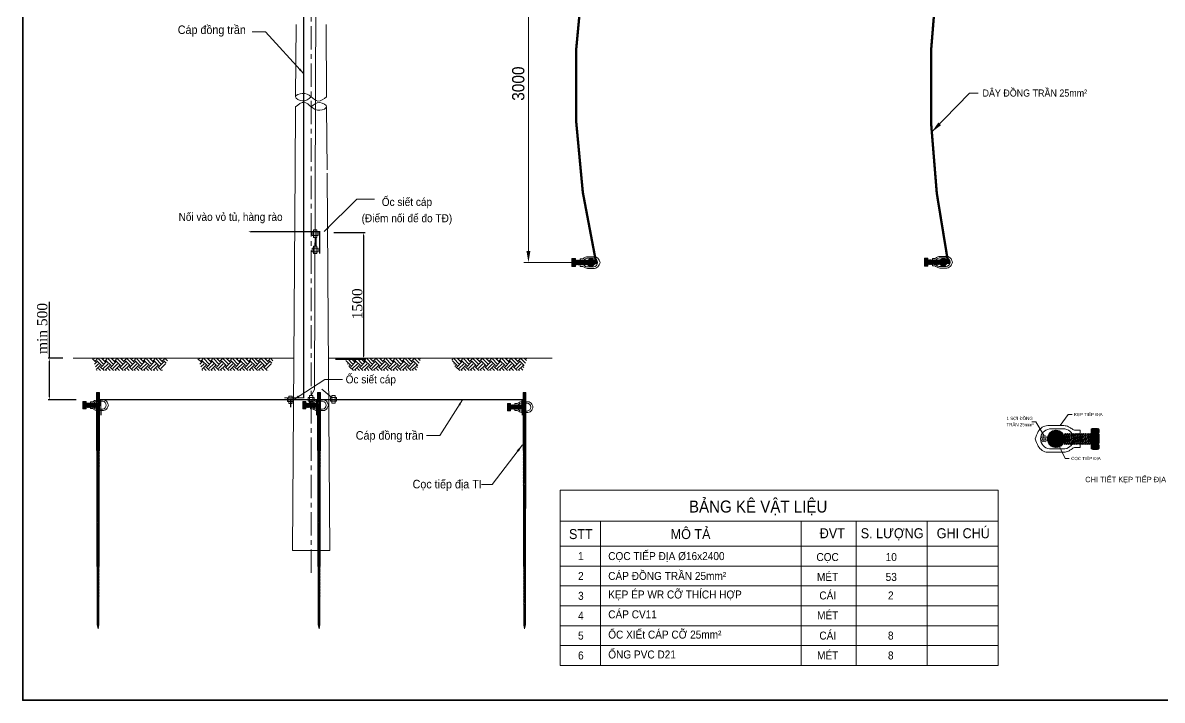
# Model space of a CAD drawing. Header units: millimetres. Extents: x 330554 to 656471, y 11007 to 130943.
# Drawn here: x 481344 to 492492, y 93113 to 99739 of the extents above; entities that cross this region are included whole.
import ezdxf
from ezdxf.enums import TextEntityAlignment as Align

# ---------------------------------------------------------------- set-up
doc = ezdxf.new("R2010")
doc.units = ezdxf.units.MM
doc.header["$LTSCALE"] = 6
doc.linetypes.add('CENTER', pattern=[50.8, 31.75, -6.35, 6.35, -6.35])
doc.linetypes.add('DASHED', pattern=[19.05, 12.7, -6.35])
for name, color, linetype, lineweight in [('Co ban', 3, 'Continuous', 13), ('DIM', 4, 'Continuous', 13), ('Duong day', 5, 'Continuous', 30), ('Hatch', 250, 'Continuous', 13), ('Net dam', 1, 'Continuous', 18), ('netlonkhungten', 32, 'Continuous', 35), ('Text', 7, 'Continuous', 13), ('Truc', 6, 'Continuous', 9)]:
    doc.layers.add(name, color=color, linetype=linetype, lineweight=lineweight)
doc.layers.add('Nen', color=7, linetype='Continuous')
doc.styles.add('Times New Roman', font='times.ttf')
doc.styles.add('VNI-HELVE', font='VHELVEN.TTF', dxfattribs={"width": 0.9})
doc.dimstyles.new('D5', dxfattribs={"dimscale": 1.2, "dimtxt": 8, "dimasz": 8, "dimexe": 5, "dimexo": 7, "dimgap": 2.5, "dimtad": 1, "dimtoh": 1, "dimdec": 0, "dimdsep": 46, "dimtxsty": 'VNI-HELVE', "dimcen": 0, "dimclrd": 256, "dimclre": 256, "dimclrt": 7, "dimadec": 0, "dimazin": 0, "dimtfac": 1, "dimtdec": 0, "dimtmove": 0, "dimatfit": 1, "dimfxl": 1, "dimtolj": 1, "dimtzin": 0, "dimlwd": -1, "dimlwe": -1, "dimarcsym": 0})
doc.dimstyles.new('D50', dxfattribs={"dimtxt": 60, "dimasz": 75, "dimexe": 30, "dimexo": 50, "dimgap": 25, "dimtad": 1, "dimdec": 0, "dimdsep": 46, "dimtxsty": 'VNI-HELVE', "dimcen": 0, "dimclrd": 256, "dimclre": 256, "dimclrt": 7, "dimadec": 0, "dimazin": 0, "dimtfac": 1, "dimtdec": 0, "dimtmove": 1, "dimatfit": 3, "dimfxl": 1, "dimtolj": 1, "dimtzin": 0, "dimlwd": -1, "dimlwe": -1, "dimarcsym": 0})
doc.dimstyles.new('ISO-25', dxfattribs={"dimtxt": 100, "dimasz": 30, "dimexe": 15, "dimexo": 50, "dimgap": 20, "dimtad": 1, "dimzin": 0, "dimdsep": 46, "dimtxsty": 'Times New Roman', "dimcen": 10, "dimdle": 15, "dimclrd": 256, "dimclre": 256, "dimclrt": 256, "dimadec": 0, "dimazin": 0, "dimtfac": 1, "dimtofl": 0, "dimtmove": 0, "dimatfit": 3, "dimfxl": 15, "dimtolj": 1, "dimtzin": 0, "dimarcsym": 0})
pattern_1 = [(45, (331660.37, 63897.9), (7e-15, 93.763573), [66.30086, -66.30086]), (45, (331642.79, 63915.48), (7e-15, 93.763573), [66.30086, -66.30086]), (45, (331625.21, 63933.06), (7e-15, 93.763573), [66.30086, -66.30086]), (135, (331625.21, 63944.78), (-93.763573, 7e-15), [66.30086, -66.30086]), (135, (331642.79, 63962.36), (-93.763573, 7e-15), [66.30086, -66.30086]), (135, (331660.37, 63979.944), (-93.763573, 7e-15), [66.30086, -66.30086])]
pattern_2 = [(45, (-1093969.994, -222913.192), (-4.725684058, 4.725684058), [])]

# ---------------------------------------------------------------- blocks, each defined once
blk = doc.blocks.new('*D286')
at = {"lineweight": -2, "transparency": 16777216}
for p, q in [((481607, 96458), (481607, 97010)), ((481737, 96458), (481592, 96458)), ((481607, 96081), (481607, 96428)), ((481866, 96051), (481592, 96051))]:
    blk.add_line(p, q, dxfattribs=at)
at = {"transparency": 16777216}
for points in [[(481602, 96428), (481612, 96428), (481607, 96458)], [(481602, 96081), (481612, 96081), (481607, 96051)]]:
    blk.add_solid(points, dxfattribs=at)
at = {"layer": 'Defpoints', "color": 0, "transparency": 16777216}
for p in [(481607, 96458), (481787, 96458), (481916, 96051)]:
    blk.add_point(p, dxfattribs=at)
at = {"transparency": 16777216, "insert": (481535, 96749), "char_height": 100, "attachment_point": 5, "rotation": 90, "style": 'Times New Roman'}
blk.add_mtext('\\A1;min 500', dxfattribs=at)
blk = doc.blocks.new('*D280')
at = {"layer": 'Defpoints', "color": 0, "transparency": 16777216}
for p in [(486912, 100894), (486291, 97394), (486902, 97394, 3)]:
    blk.add_point(p, dxfattribs=at)
at = {"layer": 'DIM', "transparency": 16777216}
for p, q in [((486837, 100894), (486246, 100894)), ((486291, 100782), (486291, 97506)), ((486827, 97394), (486246, 97394))]:
    blk.add_line(p, q, dxfattribs=at)
for points in [[(486272, 100782), (486310, 100782), (486291, 100894)], [(486272, 97506), (486310, 97506), (486291, 97394)]]:
    blk.add_solid(points, dxfattribs=at)
at = {"layer": 'DIM', "color": 7, "transparency": 16777216, "insert": (486192, 99144), "char_height": 270, "attachment_point": 5, "rotation": 90, "style": 'VNI-HELVE'}
blk.add_mtext('\\A1;{\\H0.4444x;3000}', dxfattribs=at)

msp = doc.modelspace()

# ---------------------------------------------------------------- hatches: boundary and pattern name
at = {"layer": 'Hatch'}
h = msp.add_hatch(dxfattribs=at)
h.set_pattern_fill('LINE', color=256, scale=0.926166, angle=45, style=0)
h.set_pattern_definition([(135, (1186232.8142, -57901.728), (2.079300986, 2.079300986), [])])
h.paths.add_polyline_path([(486716.956, 97433.448), (486750.204, 97433.448), (486750.204, 97414.105), (486716.956, 97414.105)])
h = msp.add_hatch(dxfattribs=at)
h.set_pattern_fill('LINE', color=256, scale=0.926166, angle=45, style=0)
h.set_pattern_definition([(135, (1185815.551, -57901.728), (2.079300986, 2.079300986), [])])
h.paths.add_polyline_path([(486864.723, 97393.965, -1), (486938.816, 97393.965, -1)])
h = msp.add_hatch(dxfattribs=at)
h.set_pattern_fill('LINE', color=256, scale=0.926166, angle=45, style=0)
h.set_pattern_definition([(135, (1189680.5384, -57898.2975), (2.079300986, 2.079300986), [])])
h.paths.add_polyline_path([(490164.681, 97436.879), (490197.928, 97436.879), (490197.928, 97417.536), (490164.681, 97417.536)])
h = msp.add_hatch(dxfattribs=at)
h.set_pattern_fill('LINE', color=256, scale=0.926166, angle=45, style=0)
h.set_pattern_definition([(135, (1189263.2753, -57898.2975), (2.079300986, 2.079300986), [])])
h.paths.add_polyline_path([(490312.447, 97397.396, -1), (490386.54, 97397.396, -1)])
h = msp.add_hatch(dxfattribs=at)
h.set_pattern_fill('LINE', color=256, scale=0.926166, style=0)
h.set_pattern_definition([(180, (1186232.8142, -57901.728), (0, 2.940575654), [])])
h.paths.add_polyline_path([(486716.956, 97414.105), (486750.204, 97414.105), (486750.204, 97373.825), (486716.956, 97373.825)])
h = msp.add_hatch(dxfattribs=at)
h.set_pattern_fill('LINE', color=256, scale=0.926166, angle=45, style=0)
h.set_pattern_definition([(225, (1186232.8142, 252689.6582), (2.079300986, -2.079300986), [])])
h.paths.add_polyline_path([(486716.956, 97354.482), (486750.204, 97354.482), (486750.204, 97373.825), (486716.956, 97373.825)])
h = msp.add_hatch(dxfattribs=at)
h.set_pattern_fill('LINE', color=256, scale=0.926166, style=0)
h.set_pattern_definition([(180, (1189680.5384, -57898.2975), (0, 2.940575654), [])])
h.paths.add_polyline_path([(490164.681, 97417.536), (490197.928, 97417.536), (490197.928, 97377.255), (490164.681, 97377.255)])
h = msp.add_hatch(dxfattribs=at)
h.set_pattern_fill('LINE', color=256, scale=0.926166, angle=45, style=0)
h.set_pattern_definition([(225, (1189680.5384, 252693.0888), (2.079300986, -2.079300986), [])])
h.paths.add_polyline_path([(490164.681, 97357.912), (490197.928, 97357.912), (490197.928, 97377.255), (490164.681, 97377.255)])
h = msp.add_hatch(dxfattribs=at)
h.set_pattern_fill('EARTH', color=256, scale=10.44108, angle=45, style=0)
h.set_pattern_definition([(45, (330627.34, 63897.9), (7e-15, 93.763573), [66.30086, -66.30086]), (45, (330609.76, 63915.48), (7e-15, 93.763573), [66.30086, -66.30086]), (45, (330592.176, 63933.06), (7e-15, 93.763573), [66.30086, -66.30086]), (135, (330592.176, 63944.78), (-93.763573, 7e-15), [66.30086, -66.30086]), (135, (330609.76, 63962.36), (-93.763573, 7e-15), [66.30086, -66.30086]), (135, (330627.34, 63979.944), (-93.763573, 7e-15), [66.30086, -66.30086])])
h.paths.add_polyline_path([(482771.223, 96458.052), (482023.02, 96458.052), (482066.906, 96338.508), (482711.474, 96338.508)])
h = msp.add_hatch(dxfattribs=at)
h.set_pattern_fill('EARTH', color=256, scale=10.44108, angle=45, style=0)
h.set_pattern_definition(pattern_1)
h.paths.add_polyline_path([(483804.256, 96458.052), (483056.053, 96458.052), (483099.938, 96338.508), (483744.506, 96338.508)])
h = msp.add_hatch(dxfattribs=at)
h.set_pattern_fill('EARTH', color=256, scale=10.44108, angle=45, style=0)
h.set_pattern_definition(pattern_1)
h.paths.add_polyline_path([(484492.118, 96458.052), (485240.321, 96458.052), (485196.435, 96338.508), (484551.867, 96338.508)])
h = msp.add_hatch(dxfattribs=at)
h.set_pattern_fill('EARTH', color=256, scale=10.44108, angle=45, style=0)
h.set_pattern_definition([(45, (332700.44, 63897.9), (7e-15, 93.763573), [66.30086, -66.30086]), (45, (332682.86, 63915.48), (7e-15, 93.763573), [66.30086, -66.30086]), (45, (332665.28, 63933.06), (7e-15, 93.763573), [66.30086, -66.30086]), (135, (332665.28, 63944.78), (-93.763573, 7e-15), [66.30086, -66.30086]), (135, (332682.86, 63962.36), (-93.763573, 7e-15), [66.30086, -66.30086]), (135, (332700.44, 63979.944), (-93.763573, 7e-15), [66.30086, -66.30086])])
h.paths.add_polyline_path([(485532.19, 96458.052), (486280.392, 96458.052), (486236.507, 96338.508), (485591.939, 96338.508)])
h = msp.add_hatch(dxfattribs=at)
h.set_pattern_fill('LINE', color=256, scale=3.132324, angle=45, style=0)
h.set_pattern_definition([(45, (354108.39, 63897.743), (-7.03226794, 7.03226794), [])])
h.paths.add_polyline_path([(482094.935, 96123.057), (482066.674, 96123.057), (482073.029, 93848.583), (482081.063, 93809.136), (482089.098, 93848.583)])
h = msp.add_hatch(dxfattribs=at)
h.set_pattern_fill('LINE', color=256, scale=3.132324, angle=45, style=0)
h.set_pattern_definition([(45, (356270.502, 63897.743), (-7.03226794, 7.03226794), [])])
h.paths.add_polyline_path([(484257.047, 96123.057), (484228.786, 96123.057), (484235.141, 93848.583), (484243.176, 93809.136), (484251.21, 93848.583)])
h = msp.add_hatch(dxfattribs=at)
h.set_pattern_fill('LINE', color=256, scale=3.132324, angle=45, style=0)
h.set_pattern_definition([(45, (358280.323, 63897.743), (-7.03226794, 7.03226794), [])])
h.paths.add_polyline_path([(486266.868, 96123.057), (486238.607, 96123.057), (486244.963, 93848.583), (486252.997, 93809.136), (486261.031, 93848.583)])
h = msp.add_hatch(dxfattribs=at)
h.set_pattern_fill('LINE', color=256, scale=0.841969, angle=45, style=0)
h.set_pattern_definition([(135, (1117856.2007, -45179.4712), (1.890273623, 1.890273623), [])])
h.paths.add_polyline_path([(481932.694, 96034.326), (481962.918, 96034.326), (481962.918, 96016.741), (481932.694, 96016.741)])
h = msp.add_hatch(dxfattribs=at)
h.set_pattern_fill('LINE', color=256, scale=0.841969, style=0)
h.set_pattern_definition([(180, (1117856.2007, -45179.4712), (0, 2.673250595), [])])
h.paths.add_polyline_path([(481932.694, 96016.741), (481962.918, 96016.741), (481962.918, 95980.122), (481932.694, 95980.122)])
h = msp.add_hatch(dxfattribs=at)
h.set_pattern_fill('LINE', color=256, scale=0.841969, angle=45, style=0)
h.set_pattern_definition([(225, (1117856.2007, 237176.3345), (1.890273623, -1.890273623), [])])
h.paths.add_polyline_path([(481932.694, 95962.538), (481962.918, 95962.538), (481962.918, 95980.122), (481932.694, 95980.122)])
h = msp.add_hatch(dxfattribs=at)
h.set_pattern_fill('LINE', color=256, scale=0.841969, angle=45, style=0)
h.set_pattern_definition([(135, (1120007.6, -45179.7615), (1.890273623, 1.890273623), [])])
h.paths.add_polyline_path([(484084.093, 96034.035), (484114.318, 96034.035), (484114.318, 96016.451), (484084.093, 96016.451)])
h = msp.add_hatch(dxfattribs=at)
h.set_pattern_fill('LINE', color=256, scale=0.841969, style=0)
h.set_pattern_definition([(180, (1120007.6, -45179.7615), (0, 2.673250595), [])])
h.paths.add_polyline_path([(484084.093, 96016.451), (484114.318, 96016.451), (484114.318, 95979.832), (484084.093, 95979.832)])
h = msp.add_hatch(dxfattribs=at)
h.set_pattern_fill('LINE', color=256, scale=0.841969, angle=45, style=0)
h.set_pattern_definition([(225, (1120007.6, 237176.0442), (1.890273623, -1.890273623), [])])
h.paths.add_polyline_path([(484084.093, 95962.247), (484114.318, 95962.247), (484114.318, 95979.832), (484084.093, 95979.832)])
h = msp.add_hatch(dxfattribs=at)
h.set_pattern_fill('LINE', color=256, scale=0.841969, angle=45, style=0)
h.set_pattern_definition([(135, (1122009.3183, -45197.583), (1.890273623, 1.890273623), [])])
h.paths.add_polyline_path([(486085.811, 96016.214), (486116.036, 96016.214), (486116.036, 95998.629), (486085.811, 95998.629)])
h = msp.add_hatch(dxfattribs=at)
h.set_pattern_fill('LINE', color=256, scale=0.841969, style=0)
h.set_pattern_definition([(180, (1122009.3183, -45197.583), (0, 2.673250595), [])])
h.paths.add_polyline_path([(486085.811, 95998.629), (486116.036, 95998.629), (486116.036, 95962.01), (486085.811, 95962.01)])
h = msp.add_hatch(dxfattribs=at)
h.set_pattern_fill('LINE', color=256, scale=0.841969, angle=45, style=0)
h.set_pattern_definition([(225, (1122009.3183, 237158.2227), (1.890273623, -1.890273623), [])])
h.paths.add_polyline_path([(486085.811, 95944.426), (486116.036, 95944.426), (486116.036, 95962.01), (486085.811, 95962.01)])
h = msp.add_hatch(dxfattribs=at)
h.set_pattern_fill('LINE', color=256, scale=2.104922, angle=45, style=0)
h.set_pattern_definition(pattern_2)
h.paths.add_polyline_path([(491875.245, 95756.34, 0.41421356), (491859.458, 95772.127), (491812.097, 95772.127, 0.414213565), (491796.311, 95756.34), (491796.311, 95720.478), (491859.461, 95720.478, 0.414158902), (491875.245, 95736.265)])
h = msp.add_hatch(dxfattribs=at)
h.set_pattern_fill('LINE', color=256, scale=2.104922, angle=45, style=0)
h.set_pattern_definition([(45, (-1096988.5696, -257275.928), (-4.725684058, 4.725684058), [])])
h.paths.add_polyline_path([(491536.04, 95668.829, 1), (491367.646, 95668.829, 1)])
h = msp.add_hatch(dxfattribs=at)
h.set_pattern_fill('LINE', color=256, scale=2.104922, style=0)
h.set_pattern_definition([(0, (-1093969.994, -222913.192), (0, 6.683126486), [])])
h.paths.add_polyline_path([(491875.245, 95704.691, 0.414158902), (491859.461, 95720.478), (491796.311, 95720.478), (491796.311, 95617.18), (491859.458, 95617.18, 0.41421356), (491875.245, 95632.966)])
h = msp.add_hatch(dxfattribs=at)
h.set_pattern_fill('LINE', color=256, scale=2.104922, angle=45, style=0)
h.set_pattern_definition(pattern_2)
h.paths.add_polyline_path([(491875.245, 95601.393, 0.414213565), (491859.458, 95617.18), (491796.311, 95617.18), (491796.311, 95581.317, 0.414213565), (491812.097, 95565.53), (491859.458, 95565.53, 0.414213553), (491875.245, 95581.317)])

# ---------------------------------------------------------------- linework, layer by layer
at = {"layer": 'Co ban'}
for p, q in [((484217.283, 102477.645, -2.894), (484198.019, 96151.207, -2.894)), ((484198.019, 96151.207, -2.894), (484164.782, 96091.953, -2.894)), ((484270.333, 96155.581, -2.894), (484367.902, 96074.121, -2.894))]:
    msp.add_line(p, q, dxfattribs=at)
for points, elevation in [([(484234.67, 97658.588), (484176.833, 97658.588), (484176.833, 97695.637), (484234.67, 97695.637)], -2.894), ([(484189.035, 97639.652), (484189.035, 97713.51), (484222.467, 97713.51), (484222.467, 97639.652)], -2.894), ([(484189.035, 97482.444), (484189.035, 97554.243), (484222.467, 97554.243), (484222.467, 97482.444)], -2.894), ([(484234.67, 97499.114), (484176.833, 97499.114), (484176.833, 97536.164), (484234.67, 97536.164)], -2.894), ([(484148.134, 96018.095), (484148.134, 96091.953), (484181.566, 96091.953), (484181.566, 96018.095)], -2.894), ([(484367.902, 96018.136), (484367.902, 96091.994), (484401.334, 96091.994), (484401.334, 96018.136)], -2.894), ([(483992.465, 96033.058), (483934.628, 96033.058), (483934.628, 96070.107), (483992.465, 96070.107)], -6.027), ([(483946.831, 96014.122), (483946.831, 96087.98), (483980.263, 96087.98), (483980.263, 96014.122)], -6.027), ([(484193.768, 96037.03), (484135.932, 96037.03), (484135.932, 96074.08), (484193.768, 96074.08)], -2.894), ([(484413.536, 96037.071), (484355.7, 96037.071), (484355.7, 96074.121), (484413.536, 96074.121)], -2.894)]:
    msp.add_lwpolyline(points, close=True, dxfattribs=dict(at, elevation=elevation))
for points in [[(484316.03, 99015.66, -2.894), (484232.028, 98972.933, -2.894), (484164.812, 99015.748, -2.894), (484078.179, 99049.005, -2.894), (484013.595, 99015.836, -2.894), (484079.362, 98975.494, -2.894), (484164.812, 99015.748, -2.894)], [(484012.857, 98917.816, -2.894), (484097.25, 98960.743, -2.894), (484164.778, 98917.728, -2.894), (484251.815, 98884.316, -2.894), (484316.7, 98917.64, -2.894), (484250.627, 98958.17, -2.894), (484164.778, 98917.728, -2.894)]]:
    msp.add_spline(points, degree=3, dxfattribs=at)
at = {"layer": 'Duong day', "linetype": 'DASHED', "ltscale": 2, "const_width": 12.529}
for points, elevation in [([(484093.036, 102431.727), (484093.036, 96070.579), (483902.647, 96070.579)], 0.238), ([(484228.986, 96051.544), (482106.533, 96051.892), (482108.883, 95899.103)], -2.894), ([(484219.925, 95899.103), (484217.58, 96051.595)], -2.894), ([(484256.864, 96051.595), (486227.715, 96051.595), (486230.06, 95899.103)], -2.894)]:
    msp.add_lwpolyline(points, dxfattribs=dict(at, elevation=elevation))
at = {"layer": 'Duong day', "ltscale": 2, "const_width": 23.154}
for points in [[(486953.268, 100856.139, 0.11759671), (486953.268, 97393.965, 5.627853666)], [(490399.46, 100847.461, 0.101766632), (490398.845, 97382.012, 5.627853666)]]:
    msp.add_lwpolyline(points, format="xyb", dxfattribs=at)
at = {"layer": 'Duong day', "ltscale": 3, "elevation": -6.027}
msp.add_lwpolyline([(484247.361, 97481.232, 12.529, 12.529, 0), (484247.361, 97695.242, 14.095, 14.095, 0), (483707.56, 97695.242, 75.176, 0, 0), (483549.842, 97695.242, 0, 0, 0)], format="xyseb", dxfattribs=at)
at = {"layer": 'Duong day', "ltscale": 3, "const_width": 12.529, "elevation": 0.238}
for points in [[(484212.9, 97554.243), (484212.9, 97639.652)], [(483965.851, 95977.319), (483965.851, 96062.729)]]:
    msp.add_lwpolyline(points, dxfattribs=at)
at = {"layer": 'Nen', "color": 211}
for p, q in [((484388.264, 97687.357, -2.894), (484692.376, 97687.357, -2.894)), ((484677.376, 97657.357, -2.894), (484677.376, 96479.534, -2.894)), ((484402.773, 96449.534, -2.894), (484692.376, 96449.534, -2.894))]:
    msp.add_line(p, q, dxfattribs=at)
for points in [[(484672.376, 97657.357, -2.894), (484682.376, 97657.357, -2.894), (484677.376, 97687.357, -2.894)], [(484672.376, 96479.534, -2.894), (484682.376, 96479.534, -2.894), (484677.376, 96449.534, -2.894)]]:
    msp.add_solid(points, dxfattribs=at)
at = {"layer": 'Net dam', "elevation": -2.894}
for points in [[(484017.351, 99723.686), (484013.489, 99016.311)], [(484316.03, 99015.66), (484312.148, 99723.644)], [(484012.857, 98917.816), (484008.463, 98300.318)], [(484320.947, 98300.276), (484316.554, 98917.652)], [(484008.463, 98300.318), (483981.986, 94578.657), (484347.424, 94578.657), (484331.584, 96805.056)], [(484331.584, 96805.056), (484321.17, 98268.953)], [(482066.674, 96123.057), (482094.935, 96123.057), (482089.098, 93848.583), (482081.063, 93809.136), (482073.029, 93848.583), (482066.674, 96123.057)], [(484228.786, 96123.057), (484257.047, 96123.057), (484251.21, 93848.583), (484243.176, 93809.136), (484235.141, 93848.583), (484228.786, 96123.057)], [(486238.607, 96123.057), (486266.868, 96123.057), (486261.031, 93848.583), (486252.997, 93809.136), (486244.963, 93848.583), (486238.607, 96123.057)], [(481962.918, 96016.741), (481932.694, 96016.741)], [(481962.918, 95980.122), (481932.694, 95980.122)], [(481967.198, 96019.707), (481962.918, 96016.741), (481962.918, 95976.988)], [(481962.918, 95976.988), (481962.92, 95976.987), (481967.127, 95980.239), (481970.77, 96016.624), (481967.198, 96019.707)], [(481967.198, 96019.707), (481962.92, 95976.987)], [(481975.228, 96019.792), (481970.779, 96016.708), (481967.135, 95980.324), (481970.95, 95977.071), (481975.156, 95980.324), (481978.799, 96016.708), (481975.228, 96019.792)], [(481975.228, 96019.792), (481970.95, 95977.071)], [(481983.248, 96019.792), (481978.799, 96016.708), (481975.156, 95980.324), (481978.97, 95977.071), (481983.176, 95980.324), (481986.82, 96016.708), (481983.248, 96019.792)], [(481983.248, 96019.792), (481978.97, 95977.071)], [(481991.269, 96019.792), (481986.82, 96016.708), (481983.176, 95980.324), (481986.991, 95977.071), (481991.197, 95980.324), (481994.841, 96016.708), (481991.269, 96019.792)], [(481991.269, 96019.792), (481986.991, 95977.071)], [(481999.29, 96019.792), (481994.841, 96016.708), (481991.197, 95980.324), (481995.012, 95977.071), (481999.218, 95980.324), (482002.861, 96016.708), (481999.29, 96019.792)], [(481999.29, 96019.792), (481995.012, 95977.071)], [(482010.882, 96016.708), (482007.31, 96019.792), (482002.861, 96016.708), (481999.218, 95980.324), (482003.032, 95977.071), (482007.238, 95980.324)], [(482006.132, 96008.025), (482003.032, 95977.071)], [(482031.301, 95980.324), (482035.115, 95977.071), (482039.321, 95980.324), (482042.965, 96016.708), (482039.393, 96019.792), (482034.944, 96016.708)], [(482032.615, 95993.453), (482034.379, 96011.063)], [(482039.393, 96019.792), (482035.115, 95977.071)], [(482047.414, 96019.792), (482042.965, 96016.708), (482039.321, 95980.324), (482043.136, 95977.071), (482047.342, 95980.324), (482050.985, 96016.708), (482047.414, 96019.792)], [(482047.414, 96019.792), (482043.136, 95977.071)], [(482055.434, 96019.792), (482050.985, 96016.708), (482047.342, 95980.324), (482051.156, 95977.071), (482055.363, 95980.324), (482059.006, 96016.708), (482055.434, 96019.792)], [(482055.434, 96019.792), (482051.156, 95977.071)], [(482063.455, 96019.792), (482059.006, 96016.708), (482055.363, 95980.324), (482059.177, 95977.071), (482063.383, 95980.324), (482067.027, 96016.708), (482063.455, 96019.792)], [(482063.455, 96019.792), (482059.177, 95977.071)], [(484114.318, 96016.451), (484084.093, 96016.451)], [(484114.318, 95979.832), (484084.093, 95979.832)], [(484118.598, 96019.417), (484114.318, 96016.451), (484114.318, 95976.698)], [(484114.318, 95976.698), (484114.32, 95976.696), (484118.526, 95979.949), (484122.169, 96016.334), (484118.598, 96019.417)], [(484118.598, 96019.417), (484114.32, 95976.696)], [(484126.627, 96019.502), (484122.178, 96016.418), (484118.534, 95980.034), (484122.349, 95976.781), (484126.555, 95980.034), (484130.198, 96016.418), (484126.627, 96019.502)], [(484126.627, 96019.502), (484122.349, 95976.781)], [(484134.647, 96019.502), (484130.198, 96016.418), (484126.555, 95980.034), (484130.37, 95976.781), (484134.576, 95980.034), (484138.219, 96016.418), (484134.647, 96019.502)], [(484134.647, 96019.502), (484130.37, 95976.781)], [(484142.668, 96019.502), (484138.219, 96016.418), (484134.576, 95980.034), (484138.39, 95976.781), (484142.596, 95980.034), (484146.24, 96016.418), (484142.668, 96019.502)], [(484142.668, 96019.502), (484138.39, 95976.781)], [(484150.689, 96019.502), (484146.24, 96016.418), (484142.596, 95980.034), (484146.411, 95976.781), (484150.617, 95980.034), (484154.261, 96016.418), (484150.689, 96019.502)], [(484150.689, 96019.502), (484146.411, 95976.781)], [(484162.281, 96016.418), (484158.71, 96019.502), (484154.261, 96016.418), (484150.617, 95980.034), (484154.432, 95976.781), (484158.638, 95980.034)], [(484157.531, 96007.734), (484154.432, 95976.781)], [(484182.7, 95980.034), (484186.514, 95976.781), (484190.72, 95980.034), (484194.364, 96016.418), (484190.792, 96019.502), (484186.343, 96016.418)], [(484184.014, 95993.163), (484185.778, 96010.773)], [(484190.792, 96019.502), (484186.514, 95976.781)], [(484198.813, 96019.502), (484194.364, 96016.418), (484190.72, 95980.034), (484194.535, 95976.781), (484198.741, 95980.034), (484202.385, 96016.418), (484198.813, 96019.502)], [(484198.813, 96019.502), (484194.535, 95976.781)], [(484206.834, 96019.502), (484202.385, 96016.418), (484198.741, 95980.034), (484202.556, 95976.781), (484206.762, 95980.034), (484210.405, 96016.418), (484206.834, 96019.502)], [(484206.834, 96019.502), (484202.556, 95976.781)], [(484214.854, 96019.502), (484210.405, 96016.418), (484206.762, 95980.034), (484210.576, 95976.781), (484214.782, 95980.034), (484218.426, 96016.418), (484214.854, 96019.502)], [(484214.854, 96019.502), (484210.576, 95976.781)], [(486116.036, 95998.629), (486085.811, 95998.629)], [(486120.316, 96001.596), (486116.036, 95998.629), (486116.036, 95958.877)], [(486116.036, 95958.877), (486116.038, 95958.875), (486120.244, 95962.128), (486123.888, 95998.512), (486120.316, 96001.596)], [(486120.316, 96001.596), (486116.038, 95958.875)], [(486128.345, 96001.68), (486123.896, 95998.597), (486120.253, 95962.212), (486124.067, 95958.959), (486128.273, 95962.212), (486131.917, 95998.597), (486128.345, 96001.68)], [(486128.345, 96001.68), (486124.067, 95958.959)], [(486136.366, 96001.68), (486131.917, 95998.597), (486128.273, 95962.212), (486132.088, 95958.959), (486136.294, 95962.212), (486139.938, 95998.597), (486136.366, 96001.68)], [(486136.366, 96001.68), (486132.088, 95958.959)], [(486144.387, 96001.68), (486139.938, 95998.597), (486136.294, 95962.212), (486140.109, 95958.959), (486144.315, 95962.212), (486147.958, 95998.597), (486144.387, 96001.68)], [(486144.387, 96001.68), (486140.109, 95958.959)], [(486152.407, 96001.68), (486147.958, 95998.597), (486144.315, 95962.212), (486148.129, 95958.959), (486152.335, 95962.212), (486155.979, 95998.597), (486152.407, 96001.68)], [(486152.407, 96001.68), (486148.129, 95958.959)], [(486164, 95998.597), (486160.428, 96001.68), (486155.979, 95998.597), (486152.335, 95962.212), (486156.15, 95958.959), (486160.356, 95962.212)], [(486159.25, 95989.913), (486156.15, 95958.959)], [(486184.418, 95962.212), (486188.233, 95958.959), (486192.439, 95962.212), (486196.082, 95998.597), (486192.511, 96001.68), (486188.062, 95998.597)], [(486185.733, 95975.341), (486187.496, 95992.951)], [(486192.511, 96001.68), (486188.233, 95958.959)], [(486200.531, 96001.68), (486196.082, 95998.597), (486192.439, 95962.212), (486196.253, 95958.959), (486200.46, 95962.212), (486204.103, 95998.597), (486200.531, 96001.68)], [(486200.531, 96001.68), (486196.253, 95958.959)], [(486208.552, 96001.68), (486204.103, 95998.597), (486200.46, 95962.212), (486204.274, 95958.959), (486208.48, 95962.212), (486212.124, 95998.597), (486208.552, 96001.68)], [(486208.552, 96001.68), (486204.274, 95958.959)], [(486216.573, 96001.68), (486212.124, 95998.597), (486208.48, 95962.212), (486212.295, 95958.959), (486216.501, 95962.212), (486220.144, 95998.597), (486216.573, 96001.68)], [(486216.573, 96001.68), (486212.295, 95958.959)], [(486116.036, 95962.01), (486085.811, 95962.01)], [(491544.969, 95722.23), (491556.092, 95714.521), (491565.2, 95623.56), (491555.664, 95615.428), (491545.149, 95623.56), (491536.04, 95714.521), (491544.969, 95722.23)], [(491544.969, 95722.23), (491555.664, 95615.428)], [(491565.021, 95722.23), (491576.144, 95714.521), (491585.252, 95623.56), (491575.716, 95615.428), (491565.2, 95623.56), (491556.092, 95714.521), (491565.021, 95722.23)], [(491565.021, 95722.23), (491575.716, 95615.428)], [(491585.073, 95722.23), (491596.195, 95714.521), (491605.304, 95623.56), (491595.767, 95615.428), (491585.252, 95623.56), (491576.144, 95714.521), (491585.073, 95722.23)], [(491585.073, 95722.23), (491595.767, 95615.428)], [(491625.355, 95623.56), (491615.819, 95615.428), (491605.304, 95623.56), (491596.195, 95714.521), (491605.124, 95722.23), (491616.247, 95714.521)], [(491605.124, 95722.23), (491615.819, 95615.428)], [(491622.069, 95656.382), (491617.66, 95700.407)], [(491676.402, 95714.521), (491685.331, 95722.23), (491696.454, 95714.521), (491705.562, 95623.56), (491696.026, 95615.428), (491685.511, 95623.56)], [(491688.277, 95692.811), (491696.026, 95615.428)], [(491705.383, 95722.23), (491716.505, 95714.521), (491725.614, 95623.56), (491716.078, 95615.428), (491705.562, 95623.56), (491696.454, 95714.521), (491705.383, 95722.23)], [(491705.383, 95722.23), (491716.078, 95615.428)], [(491725.435, 95722.23), (491736.557, 95714.521), (491745.666, 95623.56), (491736.129, 95615.428), (491725.614, 95623.56), (491716.505, 95714.521), (491725.435, 95722.23)], [(491725.435, 95722.23), (491736.129, 95615.428)], [(491745.486, 95722.23), (491756.609, 95714.521), (491765.717, 95623.56), (491756.181, 95615.428), (491745.666, 95623.56), (491736.557, 95714.521), (491745.486, 95722.23)], [(491745.486, 95722.23), (491756.181, 95615.428)], [(491765.538, 95722.23), (491776.66, 95714.521), (491785.769, 95623.56), (491776.233, 95615.428), (491765.717, 95623.56), (491756.609, 95714.521), (491765.538, 95722.23)], [(491765.538, 95722.23), (491776.233, 95615.428)], [(491796.311, 95615.221), (491796.306, 95615.217), (491785.79, 95623.348), (491776.682, 95714.309), (491785.611, 95722.018)], [(491785.611, 95722.018), (491796.306, 95615.217)], [(491785.611, 95722.018), (491796.311, 95714.603), (491796.311, 95615.221)]]:
    msp.add_lwpolyline(points, dxfattribs=at)
at = {"layer": 'Net dam'}
for points in [[(486750.204, 97354.482), (486716.956, 97354.482), (486716.956, 97433.448), (486750.204, 97433.448)], [(490197.928, 97357.912), (490164.681, 97357.912), (490164.681, 97436.879), (490197.928, 97436.879)], [(486864.723, 97414.07), (486864.723, 97370.469), (486860.715, 97374.047), (486864.723, 97414.07)], [(490312.447, 97417.5), (490312.447, 97373.899), (490308.439, 97377.477), (490312.447, 97417.5)]]:
    msp.add_lwpolyline(points, close=True, dxfattribs=at)
for points in [[(486797.739, 97356.771), (486821.814, 97356.771, -0.076893227), (486835.754, 97348.977, 0.067086284), (486847.789, 97341.795, 0.109258483), (486867.911, 97336.696), (486937.285, 97336.696, 0.268911551), (486977.815, 97362.2, 0.035181457), (486991.446, 97393.965, 0.035181457), (486977.815, 97425.73, 0.268911551), (486937.285, 97451.234), (486867.911, 97451.234, 0.109258483), (486847.789, 97446.135, 0.067086284), (486835.754, 97438.953, -0.076893227), (486821.814, 97431.159), (486797.739, 97431.159)], [(486862.791, 97351.199), (486929.488, 97351.199, 0.89432669), (486929.488, 97436.731), (486862.791, 97436.731, 0.848047465)], [(490245.463, 97360.202), (490269.539, 97360.202, -0.076893227), (490283.479, 97352.407, 0.067086284), (490295.513, 97345.226, 0.109258483), (490315.636, 97340.127), (490385.009, 97340.127, 0.268911551), (490425.539, 97365.631, 0.035181457), (490439.17, 97397.396, 0.035181457), (490425.539, 97429.161, 0.268911551), (490385.009, 97454.665), (490315.636, 97454.665, 0.109258483), (490295.513, 97449.566, 0.067086284), (490283.479, 97442.384, -0.076893227), (490269.539, 97434.589), (490245.463, 97434.589)], [(490310.515, 97354.629), (490377.212, 97354.629, 0.89432669), (490377.212, 97440.162), (490310.515, 97440.162, 0.848047465)]]:
    msp.add_lwpolyline(points, format="xyb", close=True, dxfattribs=at)
for points in [[(486750.204, 97414.105), (486716.956, 97414.105)], [(486750.204, 97373.825), (486716.956, 97373.825)], [(486754.912, 97417.368), (486750.204, 97414.105), (486750.204, 97370.378)], [(486750.204, 97370.378), (486750.206, 97370.376), (486754.833, 97373.954), (486758.84, 97413.977), (486754.912, 97417.368)], [(486754.912, 97417.368), (486750.206, 97370.376)], [(486763.744, 97417.461), (486758.85, 97414.07), (486754.842, 97374.047), (486759.038, 97370.469), (486763.665, 97374.047), (486767.673, 97414.07), (486763.744, 97417.461)], [(486763.744, 97417.461), (486759.038, 97370.469)], [(486772.566, 97417.461), (486767.673, 97414.07), (486763.665, 97374.047), (486767.861, 97370.469), (486772.488, 97374.047), (486776.495, 97414.07), (486772.566, 97417.461)], [(486772.566, 97417.461), (486767.861, 97370.469)], [(486781.389, 97417.461), (486776.495, 97414.07), (486772.488, 97374.047), (486776.684, 97370.469), (486781.31, 97374.047), (486785.318, 97414.07), (486781.389, 97417.461)], [(486781.389, 97417.461), (486776.684, 97370.469)], [(486790.212, 97417.461), (486785.318, 97414.07), (486781.31, 97374.047), (486785.506, 97370.469), (486790.133, 97374.047), (486794.141, 97414.07), (486790.212, 97417.461)], [(486790.212, 97417.461), (486785.506, 97370.469)], [(486802.964, 97414.07), (486799.035, 97417.461), (486794.141, 97414.07), (486790.133, 97374.047), (486794.329, 97370.469), (486798.956, 97374.047)], [(486797.739, 97404.517), (486794.329, 97370.469)], [(486825.424, 97374.047), (486829.62, 97370.469), (486834.247, 97374.047), (486838.255, 97414.07), (486834.326, 97417.461), (486829.432, 97414.07)], [(486826.87, 97388.488), (486828.81, 97407.859)], [(486834.326, 97417.461), (486829.62, 97370.469)], [(486843.148, 97417.461), (486838.255, 97414.07), (486834.247, 97374.047), (486838.443, 97370.469), (486843.069, 97374.047), (486847.077, 97414.07), (486843.148, 97417.461)], [(486843.148, 97417.461), (486838.443, 97370.469)], [(486851.971, 97417.461), (486847.077, 97414.07), (486843.069, 97374.047), (486847.265, 97370.469), (486851.892, 97374.047), (486855.9, 97414.07), (486851.971, 97417.461)], [(486851.971, 97417.461), (486847.265, 97370.469)], [(486860.794, 97417.461), (486855.9, 97414.07), (486851.892, 97374.047), (486856.088, 97370.469), (486860.715, 97374.047), (486864.723, 97414.07), (486860.794, 97417.461)], [(486860.794, 97417.461), (486856.088, 97370.469)], [(490197.928, 97417.536), (490164.681, 97417.536)], [(490197.928, 97377.255), (490164.681, 97377.255)], [(490202.636, 97420.799), (490197.928, 97417.536), (490197.928, 97373.808)], [(490197.928, 97373.808), (490197.93, 97373.806), (490202.557, 97377.384), (490206.565, 97417.407), (490202.636, 97420.799)], [(490202.636, 97420.799), (490197.93, 97373.806)], [(490211.468, 97420.892), (490206.574, 97417.5), (490202.566, 97377.477), (490206.762, 97373.899), (490211.389, 97377.477), (490215.397, 97417.5), (490211.468, 97420.892)], [(490211.468, 97420.892), (490206.762, 97373.899)], [(490220.291, 97420.892), (490215.397, 97417.5), (490211.389, 97377.477), (490215.585, 97373.899), (490220.212, 97377.477), (490224.22, 97417.5), (490220.291, 97420.892)], [(490220.291, 97420.892), (490215.585, 97373.899)], [(490229.113, 97420.892), (490224.22, 97417.5), (490220.212, 97377.477), (490224.408, 97373.899), (490229.035, 97377.477), (490233.042, 97417.5), (490229.113, 97420.892)], [(490229.113, 97420.892), (490224.408, 97373.899)], [(490237.936, 97420.892), (490233.042, 97417.5), (490229.035, 97377.477), (490233.231, 97373.899), (490237.857, 97377.477), (490241.865, 97417.5), (490237.936, 97420.892)], [(490237.936, 97420.892), (490233.231, 97373.899)], [(490250.688, 97417.5), (490246.759, 97420.892), (490241.865, 97417.5), (490237.857, 97377.477), (490242.053, 97373.899), (490246.68, 97377.477)], [(490245.463, 97407.948), (490242.053, 97373.899)], [(490273.148, 97377.477), (490277.344, 97373.899), (490281.971, 97377.477), (490285.979, 97417.5), (490282.05, 97420.892), (490277.156, 97417.5)], [(490274.594, 97391.919), (490276.534, 97411.29)], [(490282.05, 97420.892), (490277.344, 97373.899)], [(490290.873, 97420.892), (490285.979, 97417.5), (490281.971, 97377.477), (490286.167, 97373.899), (490290.794, 97377.477), (490294.802, 97417.5), (490290.873, 97420.892)], [(490290.873, 97420.892), (490286.167, 97373.899)], [(490299.695, 97420.892), (490294.802, 97417.5), (490290.794, 97377.477), (490294.99, 97373.899), (490299.616, 97377.477), (490303.624, 97417.5), (490299.695, 97420.892)], [(490299.695, 97420.892), (490294.99, 97373.899)], [(490308.518, 97420.892), (490303.624, 97417.5), (490299.616, 97377.477), (490303.812, 97373.899), (490308.439, 97377.477), (490312.447, 97417.5), (490308.518, 97420.892)], [(490308.518, 97420.892), (490303.812, 97373.899)]]:
    msp.add_lwpolyline(points, dxfattribs=at)
at = {"layer": 'Net dam', "linetype": 'DASHED', "ltscale": 0.08}
for points in [[(486799.035, 97417.461), (486797.739, 97404.517)], [(486811.786, 97414.07), (486807.857, 97417.461), (486802.964, 97414.07), (486798.956, 97374.047), (486803.152, 97370.469), (486807.779, 97374.047)], [(486820.609, 97414.07), (486816.68, 97417.461), (486811.786, 97414.07), (486807.779, 97374.047), (486811.975, 97370.469), (486816.601, 97374.047)], [(486828.81, 97407.859), (486829.432, 97414.07), (486825.503, 97417.461), (486820.609, 97414.07), (486816.601, 97374.047), (486820.797, 97370.469), (486825.424, 97374.047), (486826.865, 97388.436)], [(490246.759, 97420.892), (490245.463, 97407.948)], [(490259.511, 97417.5), (490255.582, 97420.892), (490250.688, 97417.5), (490246.68, 97377.477), (490250.876, 97373.899), (490255.503, 97377.477)], [(490268.333, 97417.5), (490264.404, 97420.892), (490259.511, 97417.5), (490255.503, 97377.477), (490259.699, 97373.899), (490264.326, 97377.477)], [(490276.534, 97411.29), (490277.156, 97417.5), (490273.227, 97420.892), (490268.333, 97417.5), (490264.326, 97377.477), (490268.521, 97373.899), (490273.148, 97377.477), (490274.589, 97391.867)]]:
    msp.add_lwpolyline(points, dxfattribs=at)
at = {"layer": 'Net dam', "linetype": 'DASHED', "ltscale": 0.05}
for points in [[(486807.857, 97417.461), (486803.152, 97370.469)], [(486816.68, 97417.461), (486811.975, 97370.469)], [(486825.503, 97417.461), (486820.797, 97370.469)], [(490255.582, 97420.892), (490250.876, 97373.899)], [(490264.404, 97420.892), (490259.699, 97373.899)], [(490273.227, 97420.892), (490268.521, 97373.899)]]:
    msp.add_lwpolyline(points, dxfattribs=at)
at = {"layer": 'Net dam', "const_width": 10.441}
for points, elevation in [([(481836.283, 96458.209), (483993.733, 96458.209)], 0.238), ([(484335.678, 96458.209), (486526.04, 96458.209)], 0.238), ([(484335.679, 96458.052), (486487.153, 96458.052)], -2.894)]:
    msp.add_lwpolyline(points, dxfattribs=dict(at, elevation=elevation))
at = {"layer": 'Net dam', "elevation": -2.894}
for points in [[(481962.918, 95962.538), (481932.694, 95962.538), (481932.694, 96034.326), (481962.918, 96034.326)], [(482067.027, 96016.708), (482067.027, 95977.071), (482063.383, 95980.324), (482067.027, 96016.708)], [(484114.318, 95962.247), (484084.093, 95962.247), (484084.093, 96034.035), (484114.318, 96034.035)], [(484218.426, 96016.418), (484218.426, 95976.781), (484214.782, 95980.034), (484218.426, 96016.418)], [(486116.036, 95944.426), (486085.811, 95944.426), (486085.811, 96016.214), (486116.036, 96016.214)], [(486220.144, 95998.597), (486220.144, 95958.959), (486216.501, 95962.212), (486220.144, 95998.597)], [(491536.04, 95714.521), (491536.04, 95615.428), (491545.149, 95623.56), (491536.04, 95714.521)]]:
    msp.add_lwpolyline(points, close=True, dxfattribs=at)
for points in [[(482006.132, 95964.619), (482028.019, 95964.619, -0.076893227), (482040.692, 95957.533, 0.067086284), (482051.632, 95951.004, 0.109258483), (482069.925, 95946.369), (482132.992, 95946.369, 0.268911551), (482169.837, 95969.554, 0.035181457), (482182.23, 95998.432, 0.035181457), (482169.837, 96027.309, 0.268911551), (482132.992, 96050.494), (482069.925, 96050.494, 0.109258483), (482051.632, 96045.859, 0.067086284), (482040.692, 96039.33, -0.076893227), (482028.019, 96032.244), (482006.132, 96032.244)], [(482065.27, 95959.553), (482125.904, 95959.553, 0.89432669), (482125.904, 96037.31), (482065.27, 96037.31, 0.848047465)], [(484157.531, 95964.329), (484179.418, 95964.329, -0.076893227), (484192.091, 95957.243, 0.067086284), (484203.032, 95950.714, 0.109258483), (484221.325, 95946.079), (484284.391, 95946.079, 0.268911551), (484321.237, 95969.264, 0.035181457), (484333.629, 95998.141, 0.035181457), (484321.237, 96027.019, 0.268911551), (484284.391, 96050.204), (484221.325, 96050.204, 0.109258483), (484203.032, 96045.569, 0.067086284), (484192.091, 96039.04, -0.076893227), (484179.418, 96031.954), (484157.531, 96031.954)], [(484216.67, 95959.263), (484277.303, 95959.263, 0.89432669), (484277.303, 96037.02), (484216.67, 96037.02, 0.848047465)], [(486159.25, 95946.507), (486181.137, 95946.507, -0.076893227), (486193.81, 95939.422, 0.067086284), (486204.75, 95932.893, 0.109258483), (486223.043, 95928.257), (486286.11, 95928.257, 0.268911551), (486322.955, 95951.443, 0.035181457), (486335.347, 95980.32, 0.035181457), (486322.955, 96009.197, 0.268911551), (486286.11, 96032.383), (486223.043, 96032.383, 0.109258483), (486204.75, 96027.747, 0.067086284), (486193.81, 96021.218, -0.076893227), (486181.137, 96014.132), (486159.25, 96014.132)], [(486218.388, 95941.441), (486279.022, 95941.441, 0.89432669), (486279.022, 96019.198), (486218.388, 96019.198, 0.848047465)], [(491688.277, 95584.297), (491633.559, 95584.297, 0.076893227), (491601.877, 95566.583, -0.067086284), (491574.526, 95550.261, -0.109258483), (491528.793, 95538.672), (491371.127, 95538.672, -0.268911551), (491279.013, 95596.635, -0.035181457), (491248.032, 95668.829, -0.035181457), (491279.013, 95741.022, -0.268911551), (491371.127, 95798.986), (491528.793, 95798.986, -0.109258483), (491574.526, 95787.397, -0.067086284), (491601.877, 95771.075, 0.076893227), (491633.559, 95753.36), (491688.277, 95753.36)], [(491540.431, 95571.632), (491388.847, 95571.632, -0.89432669), (491388.847, 95766.025), (491540.431, 95766.025, -0.848047465)], [(491812.097, 95772.127), (491859.458, 95772.127, -0.41421356), (491875.245, 95756.34), (491875.245, 95736.265, -0.414213565), (491859.458, 95720.478), (491796.311, 95720.478), (491796.311, 95756.34, -0.414213565)], [(491796.311, 95617.18), (491859.458, 95617.18, 0.41421356), (491875.245, 95632.966), (491875.245, 95704.691, 0.414213565), (491859.458, 95720.478), (491796.311, 95720.478)], [(491812.097, 95565.53), (491859.458, 95565.53, 0.41421356), (491875.245, 95581.317), (491875.245, 95601.393, 0.414213565), (491859.458, 95617.18), (491796.311, 95617.18), (491796.311, 95581.317, 0.414213565)]]:
    msp.add_lwpolyline(points, format="xyb", close=True, dxfattribs=at)
at = {"layer": 'Net dam', "linetype": 'DASHED', "ltscale": 0.08, "elevation": -2.894}
for points in [[(482007.31, 96019.792), (482006.132, 96008.025)], [(482018.903, 96016.708), (482015.331, 96019.792), (482010.882, 96016.708), (482007.238, 95980.324), (482011.053, 95977.071), (482015.259, 95980.324)], [(482026.923, 96016.708), (482023.352, 96019.792), (482018.903, 96016.708), (482015.259, 95980.324), (482019.074, 95977.071), (482023.28, 95980.324)], [(482034.379, 96011.063), (482034.944, 96016.708), (482031.372, 96019.792), (482026.923, 96016.708), (482023.28, 95980.324), (482027.094, 95977.071), (482031.301, 95980.324), (482032.61, 95993.406)], [(484158.71, 96019.502), (484157.531, 96007.734)], [(484170.302, 96016.418), (484166.73, 96019.502), (484162.281, 96016.418), (484158.638, 95980.034), (484162.452, 95976.781), (484166.658, 95980.034)], [(484178.323, 96016.418), (484174.751, 96019.502), (484170.302, 96016.418), (484166.658, 95980.034), (484170.473, 95976.781), (484174.679, 95980.034)], [(484185.778, 96010.773), (484186.343, 96016.418), (484182.772, 96019.502), (484178.323, 96016.418), (484174.679, 95980.034), (484178.494, 95976.781), (484182.7, 95980.034), (484184.01, 95993.115)], [(486160.428, 96001.68), (486159.25, 95989.913)], [(486172.02, 95998.597), (486168.449, 96001.68), (486164, 95998.597), (486160.356, 95962.212), (486164.171, 95958.959), (486168.377, 95962.212)], [(486180.041, 95998.597), (486176.469, 96001.68), (486172.02, 95998.597), (486168.377, 95962.212), (486172.191, 95958.959), (486176.398, 95962.212)], [(486187.496, 95992.951), (486188.062, 95998.597), (486184.49, 96001.68), (486180.041, 95998.597), (486176.398, 95962.212), (486180.212, 95958.959), (486184.418, 95962.212), (486185.728, 95975.294)], [(491617.66, 95700.407), (491616.247, 95714.521), (491625.176, 95722.23), (491636.299, 95714.521), (491645.407, 95623.56), (491635.871, 95615.428), (491625.355, 95623.56), (491622.081, 95656.264)], [(491636.299, 95714.521), (491645.228, 95722.23), (491656.35, 95714.521), (491665.459, 95623.56), (491655.923, 95615.428), (491645.407, 95623.56)], [(491656.35, 95714.521), (491665.279, 95722.23), (491676.402, 95714.521), (491685.511, 95623.56), (491675.974, 95615.428), (491665.459, 95623.56)], [(491685.331, 95722.23), (491688.277, 95692.811)]]:
    msp.add_lwpolyline(points, dxfattribs=at)
at = {"layer": 'Net dam', "linetype": 'DASHED', "ltscale": 0.05, "elevation": -2.894}
for points in [[(482015.331, 96019.792), (482011.053, 95977.071)], [(482023.352, 96019.792), (482019.074, 95977.071)], [(482031.372, 96019.792), (482027.094, 95977.071)], [(484166.73, 96019.502), (484162.452, 95976.781)], [(484174.751, 96019.502), (484170.473, 95976.781)], [(484182.772, 96019.502), (484178.494, 95976.781)], [(486168.449, 96001.68), (486164.171, 95958.959)], [(486176.469, 96001.68), (486172.191, 95958.959)], [(486184.49, 96001.68), (486180.212, 95958.959)], [(491625.176, 95722.23), (491635.871, 95615.428)], [(491645.228, 95722.23), (491655.923, 95615.428)], [(491665.279, 95722.23), (491675.974, 95615.428)]]:
    msp.add_lwpolyline(points, dxfattribs=at)
at = {"layer": 'Net dam'}
for centre, radius in [((486901.769, 97393.965), 37.047), ((490349.494, 97397.396), 37.047), ((486943.633, 97393.965), 4.817), ((486948.451, 97402.309), 4.817), ((486948.451, 97385.621), 4.817), ((486953.268, 97393.965), 4.817), ((486958.086, 97402.309), 4.817), ((486958.086, 97385.621), 4.817), ((486962.903, 97393.965), 4.817), ((490391.358, 97397.396), 4.817), ((490396.175, 97405.74), 4.817), ((490396.175, 97389.052), 4.817), ((490400.992, 97397.396), 4.817), ((490405.81, 97405.74), 4.817), ((490405.81, 97389.052), 4.817), ((490410.627, 97397.396), 4.817), ((491312.903, 95668.829, -2.894), 10.949), ((491323.852, 95687.792, -2.894), 10.949), ((491323.852, 95649.865, -2.894), 10.949), ((491334.8, 95668.829, -2.894), 10.949), ((491345.749, 95687.792, -2.894), 10.949), ((491345.749, 95649.865, -2.894), 10.949), ((491356.698, 95668.829, -2.894), 10.949), ((491451.843, 95668.829, -2.894), 84.197)]:
    msp.add_circle(centre, radius, dxfattribs=at)
at = {"layer": 'netlonkhungten'}
msp.add_lwpolyline([(481344.206, 106550.891), (499895.484, 106550.891), (499895.484, 93112.526), (481344.206, 93112.526)], close=True, dxfattribs=at)
at = {"layer": 'Text', "elevation": -2.894}
for points in [[(490885.707, 93452.094), (490885.707, 95167.831), (486601.298, 95167.831), (486601.298, 93452.094)], [(486601.298, 94863.386), (490885.707, 94863.386)], [(486995.681, 94863.386), (486995.681, 93452.094)], [(488960.357, 94863.386), (488960.357, 93452.094)], [(489496.356, 94863.386), (489496.356, 93452.094)], [(490191.031, 94863.386), (490191.031, 93452.094)], [(486601.298, 94618.785), (490885.707, 94618.785)], [(486601.298, 94424.336), (490885.707, 94424.336)], [(486601.298, 94229.888), (490885.707, 94229.888)], [(486601.298, 94035.439), (490885.707, 94035.439)], [(486601.298, 93840.991), (490885.707, 93840.991)], [(486601.298, 93646.542), (490885.707, 93646.542)], [(486601.298, 93452.094), (490885.707, 93452.094)]]:
    msp.add_lwpolyline(points, dxfattribs=at)
at = {"layer": 'Truc', "linetype": 'CENTER', "ltscale": 1.2}
msp.add_line((484164.799, 94357.208, -2.894), (484164.703, 103900.91, -2.894), dxfattribs=at)

# ---------------------------------------------------------------- texts
at = {"layer": 'Nen', "color": 140, "insert": (484616.511, 96990.254, -2.894), "char_height": 100, "attachment_point": 5, "rotation": 90, "style": 'Times New Roman'}
msp.add_mtext('\\A1;1500', dxfattribs=at)
at = {"layer": 'Text', "style": 'VNI-HELVE', "width": 0.9}
for s, height, p in [('Caùp ñoàng traàn', 83.52864, (483193.389, 99671.304, -2.894)), ('OÁc sieát caùp', 78.3081, (485102.335, 97986.924, 0.238)), ('(Ñieåm noái ñeå ño TÑ)', 78.3081, (485102.335, 97827.314, 0.238)), ('OÁc sieát caùp', 78.3081, (484748.984, 96250.943, -2.894)), ('Caùp ñoàng traàn', 83.52864, (484934.548, 95703.172, -2.894)), ('Coïc tieáp ñòa TI', 83.52864, (485496.327, 95226.386, -2.894))]:
    msp.add_text(s, height=height, dxfattribs=at).set_placement(p, align=Align.MIDDLE_CENTER)
for s, height, p in [('DAÂY ÑOÀNG TRAÀN 25mm²', 69.46242, (490733.469, 99017.325, 6.946)), ('Noái vaøo voû tuû, haøng raøo', 78.3081, (482868.261, 97801.476, -2.894)), ('1 SÔÏI ÑOÀNG', 31.57383, (490968.79, 95853.391, -2.894)), ('KEÏP TIEÁP ÑÒA', 31.57383, (491629.108, 95891.953, -2.894)), ('TRAÀN 25mm²', 31.57383, (490968.79, 95791.92, -2.894)), ('COÏC TIEÁP ÑÒA', 31.57383, (491601.26, 95461.568, -2.894)), ('COÏC TIEÁP ÑÒA Þ16x2400', 78.3081, (487071.859, 94483.295, -2.894)), ('CAÙP ÑOÀNG TRAÀN 25mm²', 78.3081, (487071.859, 94288.846, -2.894)), ('KEÏP EÙP WR CÔÕ THÍCH HÔÏP', 78.3081, (487071.859, 94107.587, -2.894)), ('CAÙP CV11', 78.3081, (487071.859, 93913.138, -2.894)), ('OÁC XIEÁt CAÙP CÔÕ 25mm²', 78.3081, (487071.859, 93715.168, -2.894)), ('OÁNG PVC D21', 78.3081, (487071.859, 93520.72, -2.894))]:
    msp.add_text(s, height=height, dxfattribs=at).set_placement(p)
at = {"layer": 'Text', "style": 'VNI-HELVE'}
for s, height, width, p in [('CHI TIEÁT KEÏP TIEÁP ÑÒA', 52.62304, 0.95, (492133.926, 95245.328, -2.894)), ('BAÛNG KEÂ VAÄT LIEÄU', 117.46215, 0.9, (488538.739, 94948.37, -2.894)), ('STT', 97.8851, 0.9, (486803.99, 94688.721, -2.894)), ('MOÂ TAÛ', 97.8851, 0.9, (487877.378, 94688.721, -2.894)), ('ÑVT', 97.8851, 0.9, (489263.848, 94696.927, -2.894)), ('S. LÖÔÏNG', 97.8851, 0.9, (489849.322, 94696.927, -2.894)), ('GHI CHUÙ', 97.8851, 0.9, (490544.987, 94696.927, -2.894)), ('1', 78.308, 0.9, (486803.99, 94483.295, -2.894)), ('COÏC', 78.3081, 0.9, (489217.979, 94473.76, -2.894)), ('10', 78.3081, 0.9, (489840.724, 94473.76, -2.894)), ('2', 78.308, 0.9, (486803.99, 94288.846, -2.894)), ('MEÙT', 78.3081, 0.9, (489217.979, 94279.312, -2.894)), ('53', 78.3081, 0.9, (489840.724, 94279.312, -2.894)), ('CAÙI', 78.3081, 0.9, (489219.429, 94098.052, -2.894)), ('3', 78.308, 0.9, (486803.99, 94094.398, -2.894)), ('2', 78.308, 0.9, (489835.802, 94098.052, -2.894)), ('4', 78.308, 0.9, (486803.99, 93899.95, -2.894)), ('MEÙT', 78.3081, 0.9, (489219.429, 93903.604, -2.894)), ('5', 78.308, 0.9, (486803.99, 93705.501, -2.894)), ('CAÙI', 78.3081, 0.9, (489219.429, 93705.634, -2.894)), ('8', 78.308, 0.9, (489835.802, 93705.634, -2.894)), ('6', 78.308, 0.9, (486803.99, 93511.053, -2.894)), ('MEÙT', 78.3081, 0.9, (489219.429, 93511.185, -2.894)), ('8', 78.308, 0.9, (489835.802, 93511.185, -2.894))]:
    msp.add_text(s, height=height, dxfattribs=dict(at, width=width)).set_placement(p, align=Align.CENTER)

# ---------------------------------------------------------------- dimensions: what is measured, and where the dimension line sits
dim = msp.add_linear_dim(base=(481606.861, 96458.209, 0.238), p1=(481916.433, 96050.992, 0.238), p2=(481787.344, 96458.209, 0.238), angle=90, text='min 500', dimstyle='ISO-25')
dim.commit()
dim.dimension.update_dxf_attribs({"geometry": '*D286', "text_midpoint": (481534.734, 96749.017, 0.238)})
at = {"layer": 'DIM'}
dim = msp.add_linear_dim(base=(486291.027, 97393.965, -2.894), p1=(486911.877, 100894.162, -2.894), p2=(486901.769, 97393.965), angle=90, text='{\\H0.4444x;3000}', dimstyle='D50', override={"dimscale": 1.5, "dimtxt": 180}, dxfattribs=at)
dim.commit()
dim.dimension.update_dxf_attribs({"geometry": '*D280', "text_midpoint": (486191.862, 99144.064, -2.894)})

# ---------------------------------------------------------------- leaders
for points, dimstyle, override in [([(484093.036, 99240.149, -2.894), (483720.114, 99650.713, -2.894), (483587.827, 99650.713, -2.894)], 'D50', {"dimasz": 60}), ([(490235.737, 98669.692, 6.946), (490606.382, 99050.966, 6.946), (490690.326, 99050.966, 6.946)], 'D50', {"dimscale": 1.5}), ([(484292.654, 97696.033, 3.37), (484610.738, 98014.521, 3.37), (484783.587, 98014.521, 3.37)], 'D50', {"dimasz": 60}), ([(483992.465, 96051.583, -2.894), (484298.428, 96249.035, -2.894), (484471.277, 96249.035, -2.894)], 'D50', {"dimasz": 60}), ([(485646.225, 96051.595, -2.894), (485425.58, 95703.172, -2.894), (485293.293, 95703.172, -2.894)], 'D50', {"dimasz": 60}), ([(491491.643, 95801.165, -2.894), (491571.129, 95907.653, -2.894), (491609.518, 95907.653, -2.894)], 'D5', {"dimasz": 3}), ([(491335.285, 95698.9, -2.894), (491255.799, 95835.688, -2.894), (491217.41, 95835.688, -2.894)], 'D5', {"dimasz": 3}), ([(491463.795, 95639.125, -2.894), (491543.281, 95477.268, -2.894), (491581.67, 95477.268, -2.894)], 'D5', {"dimasz": 3})]:
    msp.add_leader(points, dimstyle=dimstyle, override=override, dxfattribs=at)
msp.add_leader([(486232.45, 95610.59, 0.238), (485937.656, 95222.381, 0.238), (485832.551, 95222.381, 0.238)], dimstyle='D50', dxfattribs=at)

doc.saveas('drawing.dxf')
